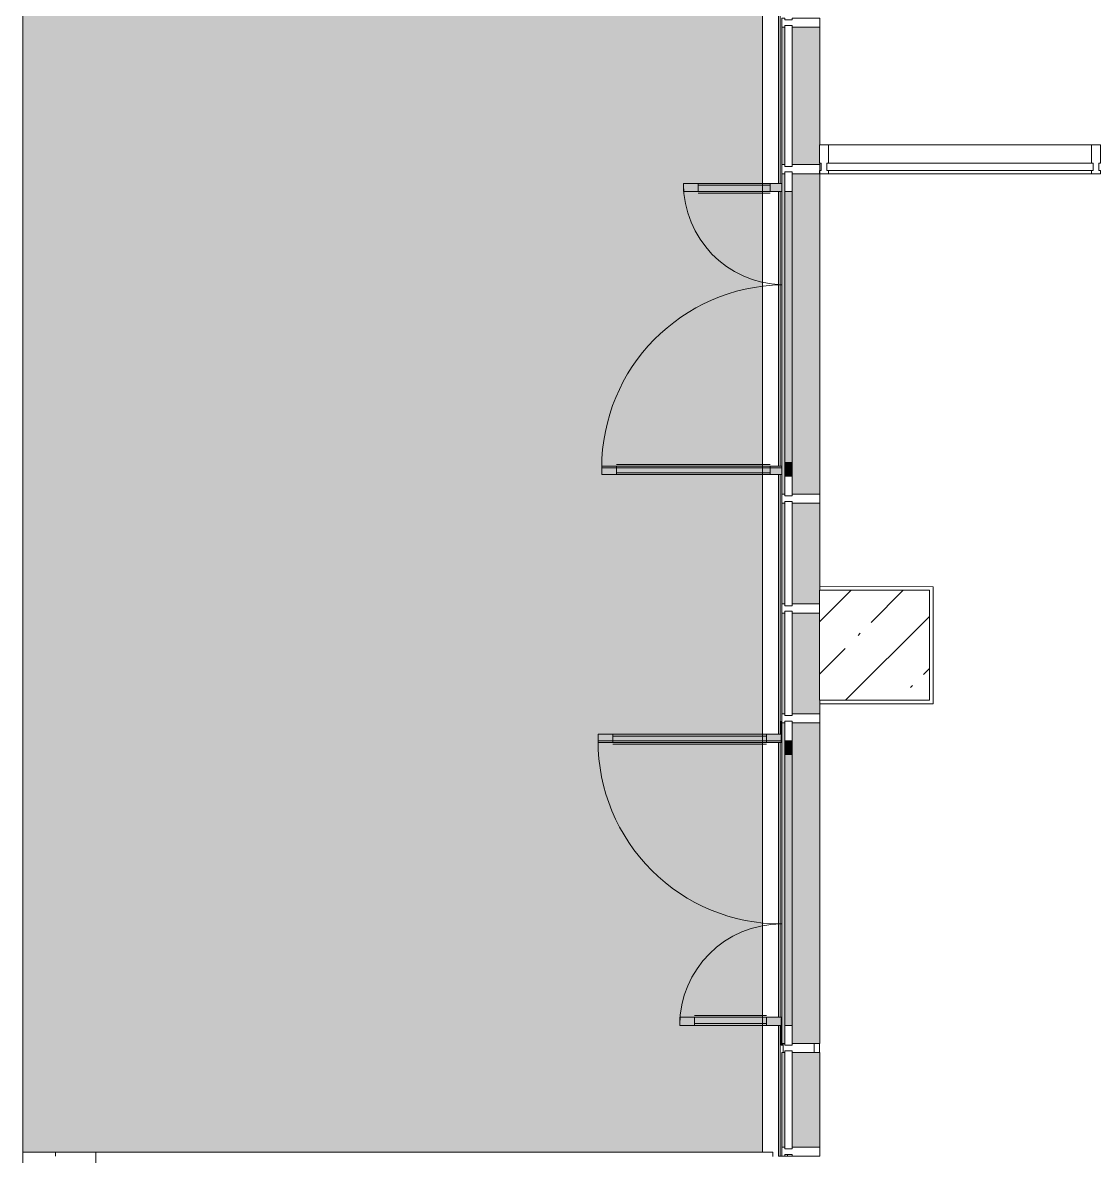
# Model space of a CAD drawing. Header units: millimetres. Extents: x 81671 to 282875, y -8553 to 29000.
# Drawn here: x 147469 to 153320, y 15358 to 21550 of the extents above; entities that cross this region are included whole.
import ezdxf

# ---------------------------------------------------------------- set-up
doc = ezdxf.new("R2010")
doc.units = ezdxf.units.MM
doc.linetypes.add('200_ШТРИХ__ш1_п0_6_', pattern=[800, 500, -300])
for name, color, linetype, lineweight in [('A-DETL-2', 7, 'Continuous', 5), ('A-DETL-MBND-1', 7, '200_ШТРИХ__ш1_п0_6_', 9), ('A-GLAZ-CURT-2', 7, 'Continuous', 5), ('A-GLAZ-CWMG-2', 7, 'Continuous', 5), ('A-WALL-4', 7, 'Continuous', 5), ('S-COLS-2', 7, 'Continuous', 5), ('Оси', 7, 'Continuous', 9)]:
    doc.layers.add(name, color=color, linetype=linetype, lineweight=lineweight)
doc.layers.add('A-DETL-GENF-3', color=7, linetype='Continuous', lineweight=9, true_color=0xc0c0c0, transparency=0.4)
for name, color, linetype, lineweight, true_color in [('A-DETL-GENF-4', 7, 'Continuous', 5, 0xaaaaaa), ('A-DETL-GENF-5', 7, 'Continuous', 5, 0xe2e2e2), ('A-DOOR-6', 7, 'Continuous', 5, 0xaaaaaa), ('A-FLOR-3', 7, 'Continuous', 5, 0xaaaaaa), ('A-GLAZ-CWMG-3', 7, 'Continuous', 5, 0x383e42)]:
    doc.layers.add(name, color=color, linetype=linetype, lineweight=lineweight, true_color=true_color)

# ---------------------------------------------------------------- blocks, each defined once
blk = doc.blocks.new('Системная панель - Стекло - 40мм-23998915-1_4_3_птичка')
at = {"layer": 'A-GLAZ-CURT-2'}
for p, q in [((268.5, 40), (-268.5, 40)), ((-268.5, 40), (-268.5, 0)), ((-268.5, 0), (268.5, 0)), ((268.5, 0), (268.5, 40))]:
    blk.add_line(p, q, dxfattribs=at)
blk = doc.blocks.new('Прямоугольный импост - Импост структурный с накладкой - 190мм-23188488-1_4_3_птичка')
at = {"layer": 'A-GLAZ-CWMG-2'}
for p, q in [((-50, 0), (-50, 17)), ((-50, 17), (0, 17)), ((-40, 0), (-50, 0)), ((-40, -40), (-40, 0)), ((0, 0), (-10, 0)), ((-10, 0), (-10, -40)), ((0, 17), (0, 0)), ((-50, -190), (-50, -40)), ((-50, -40), (-40, -40)), ((-10, -40), (0, -40)), ((0, -40), (0, -190)), ((0, -190), (-50, -190))]:
    blk.add_line(p, q, dxfattribs=at)
blk = doc.blocks.new('Прямоугольный импост - Импост структурный с накладкой - 190мм-23190188-1_4_3_птичка')
at = {"layer": 'A-GLAZ-CWMG-3'}
for points in [[(3861.1, 15408.1), (3871.1, 15408.1), (3871.1, 15925.1), (3854.1, 15925.1), (3854.1, 15408.1)], [(4031.1, 15408.1), (4061.1, 15408.1), (4060, 15925.1), (3911.1, 15925.1), (3911.1, 15408.1), (4006.1, 15408.1)]]:
    blk.add_hatch(color=256, dxfattribs=at).paths.add_polyline_path(points)
at = {"layer": 'A-GLAZ-CWMG-2'}
for p, q in [((3854.1, 15925.1), (3871.1, 15925.1)), ((3854.1, 15408.1), (3854.1, 15925.1)), ((4031.1, 15925.1), (4061.1, 15925.1)), ((4061.1, 15408.1), (4061.1, 15925.1))]:
    blk.add_line(p, q, dxfattribs=at)
blk = doc.blocks.new('Системная панель - Стекло - 40мм-23189506-1_4_3_птичка')
at = {"layer": 'A-GLAZ-CURT-2'}
for p, q in [((727.5, 40), (-727.5, 40)), ((-727.5, 40), (-727.5, 0)), ((-727.5, 0), (727.5, 0)), ((727.5, 0), (727.5, 40))]:
    blk.add_line(p, q, dxfattribs=at)
blk = doc.blocks.new('Прямоугольный импост - Импост структурный с накладкой - 160мм-19877847-1_4_3_птичка')
at = {"layer": 'A-GLAZ-CWMG-2'}
for p, q in [((0, 17), (-50, 17)), ((-50, 17), (-50, 0)), ((-50, 0), (-40, 0)), ((-40, 0), (-40, -40)), ((-10, -40), (-10, 0)), ((-10, 0), (0, 0)), ((0, 0), (0, 17)), ((-40, -40), (-50, -40)), ((-50, -40), (-50, -140)), ((0, -40), (-10, -40)), ((0, -140), (0, -40)), ((-50, -140), (0, -140))]:
    blk.add_line(p, q, dxfattribs=at)
blk = doc.blocks.new('Прямоугольный импост - Импост структурный с накладкой - 160мм-23189503-1_4_3_птичка')
at = {"layer": 'A-GLAZ-CWMG-2'}
for p, q in [((5545, 20882), (4110, 20882)), ((5545, 20725), (4110, 20725))]:
    blk.add_line(p, q, dxfattribs=at)
blk = doc.blocks.new('Прямоугольный импост - Импост структурный с накладкой - 190мм-23190275-1_4_3_птичка')
at = {"layer": 'A-GLAZ-CWMG-3'}
for points in [[(3854.1, 15975.1), (3871.1, 15975.1), (3871.1, 16750.1), (3854.1, 16750.1), (3854.1, 15982.1)], [(3871.1, 16073.1), (3911.1, 16073.1), (3910, 16750.1), (3871.1, 16750.1), (3871.1, 16091.2)], [(4031.1, 15975.1), (4061.1, 15975.1), (4060, 16750.1), (3911.1, 16750.1), (3911.1, 15975.1), (4006.1, 15975.1)]]:
    blk.add_hatch(color=256, dxfattribs=at).paths.add_polyline_path(points)
at = {"layer": 'A-GLAZ-CWMG-2'}
for p, q in [((3854.1, 15975.1), (3854.1, 16750.1)), ((3871.1, 16073.1), (3871.1, 16750.1)), ((3911.1, 16073.1), (3911.1, 16750.1)), ((4061.1, 15975.1), (4061.1, 16750.1)), ((3871.1, 15975.1), (3854.1, 15975.1)), ((4061.1, 15975.1), (4031.1, 15975.1))]:
    blk.add_line(p, q, dxfattribs=at)
blk = doc.blocks.new('Системная панель - Стекло - 40мм-23998919-1_4_3_птичка')
at = {"layer": 'A-GLAZ-CURT-2'}
for p, q in [((385, 40), (-385, 40)), ((-385, 40), (-385, 0)), ((385, 0), (385, 40)), ((-385, 0), (385, 0))]:
    blk.add_line(p, q, dxfattribs=at)
blk = doc.blocks.new('Прямоугольный импост - Импост структурный с накладкой - 190мм-23188961-1_4_3_птичка')
at = {"layer": 'A-GLAZ-CWMG-3'}
for points in [[(3854.1, 21150.1), (3871.1, 21150.1), (3871.1, 21525.1), (3854.1, 21525.1)], [(3911.1, 21150.1), (4061.1, 21150.1), (4060, 21525.1), (3911.1, 21525.1)]]:
    blk.add_hatch(color=256, dxfattribs=at).paths.add_polyline_path(points)
at = {"layer": 'A-GLAZ-CWMG-2'}
for p, q in [((3854.1, 21150.1), (3854.1, 21525.1)), ((4061.1, 21150.1), (4061.1, 21525.1))]:
    blk.add_line(p, q, dxfattribs=at)
blk = doc.blocks.new('Прямоугольный импост - Импост структурный с накладкой - 190мм-22862219-1_4_3_птичка')
at = {"layer": 'A-GLAZ-CWMG-2'}
for p, q in [((-25, 0), (-25, 17)), ((-25, 17), (25, 17)), ((-15, 0), (-25, 0)), ((-15, -40), (-15, 0)), ((25, 0), (15, 0)), ((15, 0), (15, -40)), ((25, 17), (25, 0)), ((-25, -190), (-25, -40)), ((-25, -40), (-15, -40)), ((15, -40), (25, -40)), ((25, -40), (25, -190)), ((25, -190), (-25, -190))]:
    blk.add_line(p, q, dxfattribs=at)
blk = doc.blocks.new('Прямоугольный импост - Импост структурный с накладкой - 190мм-23190277-1_4_3_птичка')
at = {"layer": 'A-GLAZ-CWMG-3'}
for points in [[(3871.1, 19950.1), (3871.1, 20725.1), (3854.1, 20725.1), (3854.1, 19950.1), (3861.1, 19950.1)], [(4006.1, 19950.1), (4061.1, 19950.1), (4060, 20725.1), (3911.1, 20725), (3911.1, 19950.1)], [(3871.1, 19950.1), (3911.1, 19950.1), (3910, 20627.1), (3871.1, 20627.1), (3871.1, 20199.5)]]:
    blk.add_hatch(color=256, dxfattribs=at).paths.add_polyline_path(points)
at = {"layer": 'A-GLAZ-CWMG-2'}
for p, q in [((3854.1, 19950.1), (3854.1, 20725.1)), ((4061.1, 19950.1), (4061.1, 20725.1)), ((3871.1, 19950.1), (3871.1, 20627.1)), ((3911.1, 19950.1), (3911.1, 20627.1))]:
    blk.add_line(p, q, dxfattribs=at)
blk = doc.blocks.new('Прямоугольный импост - Импост структурный с накладкой - 190мм-23188962-1_4_3_птичка')
at = {"layer": 'A-GLAZ-CWMG-3'}
for points in [[(3861.1, 20775.1), (3871.1, 20775.1), (3871.1, 21150.1), (3854.1, 21150.1), (3854.1, 20775.1)], [(4061.1, 20775.1), (4060, 21150.1), (3911.1, 21150.1), (3911.1, 20775.1), (4060, 20775.1)]]:
    blk.add_hatch(color=256, dxfattribs=at).paths.add_polyline_path(points)
at = {"layer": 'A-GLAZ-CWMG-2'}
for p, q in [((3854.1, 20775.1), (3854.1, 21150.1)), ((4061.1, 20882), (4061.1, 21150.1)), ((4061.1, 20775.1), (4061.1, 20782))]:
    blk.add_line(p, q, dxfattribs=at)
blk = doc.blocks.new('Прямоугольный импост - Импост структурный с накладкой - 190мм-V85-1_4_3_птичка')
at = {"layer": 'A-GLAZ-CWMG-2'}
for p, q in [((-25, 0), (-25, 17)), ((-25, 17), (25, 17)), ((-15, 0), (-25, 0)), ((-15, -40), (-15, 0)), ((25, 17), (25, 0)), ((-25, -190), (-25, -40)), ((-25, -40), (-15, -40)), ((25, -40), (25, -190)), ((25, -190), (-25, -190))]:
    blk.add_line(p, q, dxfattribs=at)
blk = doc.blocks.new('Прямоугольный импост - Импост структурный с накладкой - 160мм-19877843-1_4_3_птичка')
at = {"layer": 'A-GLAZ-CWMG-2'}
for p, q in [((-25, 0), (-25, 17)), ((-25, 17), (25, 17)), ((-15, 0), (-25, 0)), ((-15, -40), (-15, 0)), ((25, 0), (15, 0)), ((15, 0), (15, -40)), ((25, 17), (25, 0)), ((-25, -140), (-25, -40)), ((-25, -40), (-15, -40)), ((15, -40), (25, -40)), ((25, -40), (25, -140)), ((25, -140), (-25, -140))]:
    blk.add_line(p, q, dxfattribs=at)
blk = doc.blocks.new('BSC_Колонна _Прямоугольная - 600х600-17858062-1_4_3_птичка')
at = {"layer": 'S-COLS-2'}
h = blk.add_hatch(dxfattribs=at)
h.set_pattern_fill('FP_192', color=256, style=0, pattern_type=2)
h.set_pattern_definition([(45, (-4360, -18150), (-285.123, 285.123), []), (45, (-4074.88, -18150), (-285.123, 285.123), [504.031, -100.806, 16.764, -84.042])])
h.paths.add_polyline_path([(-151.3, -300), (300, -300), (300, 300), (-300, 300), (-300, -300)])
for p, q in [((300, 300), (-300, 300)), ((-300, 300), (-300, -300)), ((300, -300), (300, 300)), ((-300, -300), (300, -300))]:
    blk.add_line(p, q, dxfattribs=at)
blk = doc.blocks.new('Прямоугольный импост - Импост структурный с накладкой - 170мм-23186685-1_4_3_птичка')
at = {"layer": 'A-GLAZ-CWMG-2'}
for p, q in [((3836.1, 27150.1), (3846.1, 27150.1)), ((3836.1, 20672.1), (3836.1, 27150.1)), ((3846.1, 27150.1), (3854.1, 27150.1)), ((3846.1, 20672.1), (3846.1, 27150.1)), ((3886.1, 27140.1), (3886.1, 27150)), ((3836.1, 19127.1), (3836.1, 20627.1)), ((3846.1, 19127.1), (3846.1, 20627.1)), ((3836.1, 17663.1), (3836.1, 19082.1)), ((3846.1, 17663.1), (3846.1, 19082.1)), ((3836.1, 16118.1), (3836.1, 17618.1)), ((3846.1, 16118.1), (3846.1, 17618.1)), ((3836.1, 15358.1), (3836.1, 16073.1)), ((3846.1, 15358.1), (3846.1, 16073.1)), ((3846.1, 15358.1), (3836.1, 15358.1)), ((3854.1, 15358.1), (3846.1, 15358.1)), ((3886.1, 15358.1), (3871.1, 15358.1)), ((3886.1, 15358.1), (3886.1, 15368.1)), ((3911.1, 15358.1), (3886.1, 15358.1))]:
    blk.add_line(p, q, dxfattribs=at)
blk = doc.blocks.new('Прямоугольный импост - Импост структурный с накладкой - 190мм-23933667-1_4_3_птичка')
at = {"layer": 'A-GLAZ-CWMG-3'}
for points in [[(3861.1, 19150.1), (3871.1, 19150.1), (3871.1, 19950.1), (3854.1, 19950.1), (3854.1, 19150.1)], [(3886.1, 19150.1), (3911.1, 19150.1), (3910, 19950.1), (3871.1, 19950.1), (3871.1, 19150.1)], [(4031.1, 19150.1), (4061.1, 19150.1), (4060, 19950.1), (3911.1, 19950.1), (3911.1, 19150.1), (4006.1, 19150.1)]]:
    blk.add_hatch(color=256, dxfattribs=at).paths.add_polyline_path(points)
at = {"layer": 'A-GLAZ-CWMG-2'}
for p, q in [((3854.1, 19150.1), (3854.1, 19950.1)), ((3871.1, 19150.1), (3871.1, 19950.1)), ((3911.1, 19150.1), (3911.1, 19950.1)), ((4061.1, 19150.1), (4061.1, 19950.1))]:
    blk.add_line(p, q, dxfattribs=at)
blk = doc.blocks.new('Прямоугольный импост - Импост структурный с накладкой - 170мм-22968247-1_4_3_птичка')
at = {"layer": 'A-GLAZ-CWMG-2'}
for p, q in [((-25, 0), (-25, 10)), ((-25, 10), (25, 10)), ((25, 0), (15, 0)), ((15, 0), (15, -40)), ((25, 10), (25, 0)), ((-25, -160), (-25, -40)), ((15, -40), (25, -40)), ((25, -40), (25, -160)), ((25, -160), (-25, -160))]:
    blk.add_line(p, q, dxfattribs=at)
blk = doc.blocks.new('Прямоугольный импост - Импост структурный с накладкой - 170мм-23186686-1_4_3_птичка')
at = {"layer": 'A-GLAZ-CWMG-2'}
for p, q in [((4031.1, 27100.1), (4031.1, 26375.1)), ((3886.1, 15358.1), (3871.1, 15358.1))]:
    blk.add_line(p, q, dxfattribs=at)
blk = doc.blocks.new('Дверь_Витражная_СКБ_2Ст - ВН-1_ ДВН_ДАО_Главный вход_1800 в свету 3-31912953-1_4_3_птичка')
at = {"layer": 'A-DETL-GENF-5'}
for points in [[(-777, -17), (-822, -17), (-822, -554), (-777, -554), (-777, -25)], [(768, -17), (723, -17), (723, -1000), (768, -1000), (768, -25)]]:
    blk.add_hatch(color=256, dxfattribs=at).paths.add_polyline_path(points)
at = {"layer": 'A-DETL-GENF-4'}
for p, q in [((732, 40), (732, 0)), ((732, 40), (732, 0)), ((-822, -554), (-822, -17)), ((-822, -17), (-822, -554)), ((-777, -554), (-777, -17)), ((-777, -554), (-777, -17)), ((723, -1000), (723, -17)), ((723, -17), (723, -1000)), ((768, -1000), (768, -17)), ((768, -1000), (768, -17)), ((-822, -80), (-777, -80)), ((-812, -474), (-812, -80)), ((-768, -474), (-768, -80)), ((714, -920), (714, -80)), ((768, -80), (723, -80)), ((758, -920), (758, -80)), ((-822, -474), (-777, -474)), ((-822, -554), (-777, -554)), ((-822, -554), (-777, -554)), ((768, -920), (723, -920)), ((768, -1000), (723, -1000)), ((723, -1000), (768, -1000))]:
    blk.add_line(p, q, dxfattribs=at)
at = {"layer": 'A-DOOR-6'}
for p, q in [((-885, 40), (-777, 40)), ((-885, 0), (-885, 40)), ((-777, 40), (-777, 0)), ((777, 40), (885, 40)), ((777, 0), (777, 40)), ((885, 40), (885, 0)), ((-777, 0), (-885, 0)), ((-822, -554), (-822, -17)), ((732, -1000), (732, -17)), ((885, 0), (777, 0))]:
    blk.add_line(p, q, dxfattribs=at)
for centre, radius, start, end in [((-822, 0), 554, 270, 358.19581), ((732, 0), 1000, 180.98524, 270)]:
    blk.add_arc(centre, radius, start, end, dxfattribs=at)
blk = doc.blocks.new('Системная панель - Стекло - 40мм-V180-1_4_3_птичка')
at = {"layer": 'A-GLAZ-CURT-2'}
for p, q in [((285, 40), (-285, 40)), ((-285, 40), (-285, 0)), ((-285, 0), (285, 0)), ((285, 0), (285, 40))]:
    blk.add_line(p, q, dxfattribs=at)
blk = doc.blocks.new('Прямоугольный импост - Импост структурный с накладкой - 190мм-V181-1_4_3_птичка')
at = {"layer": 'A-GLAZ-CWMG-3'}
for points in [[(3861.1, 17775.1), (3871.1, 17775.1), (3871.1, 18325.1), (3854.1, 18325.1), (3854.1, 17775.1)], [(4060, 17775.1), (4061.1, 17775.1), (4060, 18325.1), (3911.1, 18325.1), (3911.1, 17775.1), (4031.1, 17775.1)]]:
    blk.add_hatch(color=256, dxfattribs=at).paths.add_polyline_path(points)
at = {"layer": 'A-GLAZ-CWMG-2'}
for p, q in [((3854.1, 17775.1), (3854.1, 18325.1)), ((4061.1, 17775.1), (4061.1, 17850))]:
    blk.add_line(p, q, dxfattribs=at)
blk = doc.blocks.new('Прямоугольный импост - Импост структурный с накладкой - 190мм-V182-1_4_3_птичка')
at = {"layer": 'A-GLAZ-CWMG-2'}
for p, q in [((-25, 0), (-25, 17)), ((-25, 17), (25, 17)), ((-15, 0), (-25, 0)), ((-15, -40), (-15, 0)), ((25, 0), (15, 0)), ((15, 0), (15, -40)), ((25, 17), (25, 0)), ((-25, -188.9), (-25, -40)), ((-25, -40), (-15, -40)), ((15, -40), (25, -40)), ((25, -40), (25, -188.9))]:
    blk.add_line(p, q, dxfattribs=at)
blk = doc.blocks.new('Дверь_Витражная_СКБ_2Ст - ВН-1_ ДВН_ДАО_Главный вход_1800 в свету 4-31912968-1_4_3_птичка')
at = {"layer": 'A-DETL-GENF-5'}
h = blk.add_hatch(color=256, dxfattribs=at)
h.paths.add_polyline_path([(875, -10), (885, 0), (875, 0)])
h.paths.add_polyline_path([(885, -10), (875, -10), (875, -17), (885, -17)])
for points in [[(-777, -20), (-777, -17), (-873.2, -20)], [(-768, -25), (-768, -20), (-813, -25), (-813, -1020), (-768, -1020), (-768, -35)], [(777, -20), (732, -25), (732, -574), (777, -574), (777, -25)]]:
    blk.add_hatch(color=256, dxfattribs=at).paths.add_polyline_path(points)
at = {"layer": 'A-DETL-GENF-4'}
for p, q in [((-777, -20), (-885, -20)), ((-885, -20), (-777, -20)), ((-768, -20), (-813, -20)), ((-813, -1020), (-813, -20)), ((-768, -20), (-813, -20)), ((-813, -20), (-813, -1020)), ((-768, -1020), (-768, -20)), ((-768, -1020), (-768, -20)), ((732, -20), (777, -20)), ((732, -574), (732, -20)), ((732, -20), (732, -574)), ((777, -20), (732, -20)), ((777, -574), (777, -20)), ((777, -574), (777, -20)), ((777, -20), (885, -20)), ((777, -20), (885, -20)), ((885, -20), (885, -10)), ((885, -20), (885, -10)), ((-813, -100), (-768, -100)), ((-803, -940), (-803, -100)), ((-759, -940), (-759, -100)), ((723, -494), (723, -100)), ((777, -100), (732, -100)), ((767, -494), (767, -100)), ((777, -494), (732, -494)), ((777, -574), (732, -574)), ((732, -574), (777, -574)), ((-813, -940), (-768, -940)), ((-813, -1020), (-768, -1020)), ((-813, -1020), (-768, -1020))]:
    blk.add_line(p, q, dxfattribs=at)
at = {"layer": 'A-DOOR-6'}
for p, q in [((-885, 40), (-777, 40)), ((-885, 0), (-885, 40)), ((-777, 40), (-777, 0)), ((777, 40), (885, 40)), ((777, 0), (777, 40)), ((885, 40), (885, 0)), ((-777, 0), (-885, 0)), ((-777, -1020), (-777, -20)), ((885, 0), (777, 0)), ((777, -574), (777, -20))]:
    blk.add_line(p, q, dxfattribs=at)
for centre, radius, start, end in [((-777, -20), 1000, 270, 0), ((777, -20), 554, 180, 270)]:
    blk.add_arc(centre, radius, start, end, dxfattribs=at)
blk = doc.blocks.new('Прямоугольный импост - Импост структурный с накладкой - 190мм-23933759-1_4_3_птичка')
at = {"layer": 'A-GLAZ-CWMG-3'}
for points in [[(3861.1, 17550.1), (3871.1, 17550.1), (3871.1, 17725.1), (3854.1, 17725.1), (3854.1, 17550.1)], [(4031.1, 17550.1), (4061.1, 17550.1), (4060, 17725.1), (3911.1, 17725.1), (3911.1, 17550.1), (4006.1, 17550.1)], [(3911.1, 17550.1), (3910, 17627.1), (3871.1, 17627.1), (3871.1, 17550.1), (3910, 17550.1)]]:
    blk.add_hatch(color=256, dxfattribs=at).paths.add_polyline_path(points)
at = {"layer": 'A-GLAZ-CWMG-2'}
for p, q in [((3854.1, 17550.1), (3854.1, 17725.1)), ((4061.1, 17550.1), (4061.1, 17725.1)), ((3871.1, 17550.1), (3871.1, 17627.1)), ((3911.1, 17550.1), (3911.1, 17627.1))]:
    blk.add_line(p, q, dxfattribs=at)
blk = doc.blocks.new('Прямоугольный импост - Импост структурный с накладкой - 190мм-23933741-1_4_3_птичка')
at = {"layer": 'A-GLAZ-CWMG-2'}
for p, q in [((-25, 0), (-25, 17)), ((-25, 17), (25, 17)), ((-15, 0), (-25, 0)), ((-15, -40), (-15, 0)), ((25, 17), (25, 0)), ((-25, -190), (-25, -40)), ((-25, -40), (-15, -40)), ((25, -40), (25, -190)), ((25, -190), (-25, -190))]:
    blk.add_line(p, q, dxfattribs=at)
blk = doc.blocks.new('Системная панель - Стекло - 40мм-V188-1_4_3_птичка')
at = {"layer": 'A-GLAZ-CURT-2'}
for p, q in [((285, 40), (-285, 40)), ((-285, 40), (-285, 0)), ((-285, 0), (285, 0)), ((285, 0), (285, 40))]:
    blk.add_line(p, q, dxfattribs=at)
blk = doc.blocks.new('Прямоугольный импост - Импост структурный с накладкой - 190мм-V189-1_4_3_птичка')
at = {"layer": 'A-GLAZ-CWMG-3'}
for points in [[(3861.1, 18375.1), (3871.1, 18375.1), (3871.1, 18925.1), (3854.1, 18925.1), (3854.1, 18375.1)], [(4060, 18375.1), (4060, 18925.1), (3911.1, 18925.1), (3911.1, 18375.1), (4031.1, 18375.1)]]:
    blk.add_hatch(color=256, dxfattribs=at).paths.add_polyline_path(points)
at = {"layer": 'A-GLAZ-CWMG-2'}
for p, q in [((3854.1, 18375.1), (3854.1, 18925.1)), ((4061.1, 18450), (4061.1, 18925.1))]:
    blk.add_line(p, q, dxfattribs=at)
blk = doc.blocks.new('Прямоугольный импост - Импост структурный с накладкой - 190мм-V190-1_4_3_птичка')
at = {"layer": 'A-GLAZ-CWMG-2'}
for p, q in [((-25, 0), (-25, 17)), ((-25, 17), (25, 17)), ((25, 0), (15, 0)), ((15, 0), (15, -40)), ((25, 17), (25, 0)), ((-25, -190), (-25, -40)), ((15, -40), (25, -40)), ((25, -40), (25, -190)), ((25, -190), (-25, -190))]:
    blk.add_line(p, q, dxfattribs=at)
blk = doc.blocks.new('Прямоугольный импост - Импост структурный с накладкой - 190мм-23933668-1_4_3_птичка')
at = {"layer": 'A-GLAZ-CWMG-3'}
for points in [[(3871.1, 18975.1), (3871.1, 19150.1), (3854.1, 19150.1), (3854.1, 18975.1), (3861.1, 18975.1)], [(3910, 19073.1), (3911.1, 19073.1), (3910, 19150.1), (3871.1, 19150.1), (3871.1, 19073.1), (3886.1, 19073.1)], [(4060, 18975.1), (4061.1, 18975.1), (4060, 19150.1), (3911.1, 19150.1), (3911.1, 18975.1), (4031.1, 18975.1)]]:
    blk.add_hatch(color=256, dxfattribs=at).paths.add_polyline_path(points)
at = {"layer": 'A-GLAZ-CWMG-2'}
for p, q in [((3854.1, 18975.1), (3854.1, 19150.1)), ((3871.1, 19073.1), (3871.1, 19150.1)), ((3911.1, 19073.1), (3911.1, 19150.1)), ((4061.1, 18975.1), (4061.1, 19150.1))]:
    blk.add_line(p, q, dxfattribs=at)

msp = doc.modelspace()

# ---------------------------------------------------------------- hatches: boundary and pattern name
at = {"layer": 'A-DETL-GENF-3'}
msp.add_hatch(color=256, dxfattribs=at).paths.add_polyline_path([(147469.1, 15380), (151508.2, 15380), (151508.2, 16073.1), (151056.2, 16073.1), (151056.2, 16118.1), (151508.2, 16118.1), (151508.2, 17618.1), (150610.2, 17618.1), (150610.2, 17663.1), (151508.2, 17663.1), (151508.2, 19082.1), (150630.2, 19082.1), (150630.2, 19127.1), (151508.2, 19127.1), (151508.2, 20627.1), (151076.2, 20627.1), (151076.2, 20672.1), (151508.2, 20672.1), (151508.2, 27252), (147469.1, 27252), (147469.1, 19612.6)])

# ---------------------------------------------------------------- linework, layer by layer
at = {"layer": 'A-DETL-2'}
for p, q in [((147469.1, 27252), (147469.1, 15380)), ((151508.2, 15380), (151508.2, 27252)), ((147469.1, 15380), (151508.2, 15380))]:
    msp.add_line(p, q, dxfattribs=at)
at = {"layer": 'A-DETL-MBND-1'}
msp.add_line((151819.1, 15975.1), (151819.1, 15925.1), dxfattribs=at)
at = {"layer": 'A-FLOR-3'}
for p, q in [((151820.2, 18470.3), (152439.1, 18469.2)), ((152439.1, 18469.2), (152439.1, 17830)), ((152439.1, 17830), (151820.2, 17830)), ((151819.1, 15975.1), (151819.1, 15925.1))]:
    msp.add_line(p, q, dxfattribs=at)
at = {"layer": 'A-WALL-4'}
for p, q in [((147469.1, 7205), (147469.1, 15380)), ((147469.1, 15380), (151564.1, 15380)), ((147649.1, 15380), (147649.1, 15358)), ((151564.1, 15357.7), (151564.1, 15380))]:
    msp.add_line(p, q, dxfattribs=at)
at = {"layer": 'Оси'}
msp.add_line((147869.1, 5439), (147869.1, 15380), dxfattribs=at)

# ---------------------------------------------------------------- block references
at = {"layer": 'A-DOOR-6', "rotation": 269.9999999999999}
for name, p in [('Дверь_Витражная_СКБ_2Ст - ВН-1_ ДВН_ДАО_Главный вход_1800 в свету 3-31912953-1_4_3_птичка', (151630.2, 19850.1)), ('Дверь_Витражная_СКБ_2Ст - ВН-1_ ДВН_ДАО_Главный вход_1800 в свету 4-31912968-1_4_3_птичка', (151630.2, 16850.1))]:
    msp.add_blockref(name, p, dxfattribs=at)
at = {"layer": 'A-GLAZ-CURT-2', "rotation": 269.9999999999999}
for name, p in [('Системная панель - Стекло - 40мм-23998919-1_4_3_птичка', (151630.2, 21150.1)), ('Системная панель - Стекло - 40мм-V188-1_4_3_птичка', (151630.2, 18650.1)), ('Системная панель - Стекло - 40мм-V180-1_4_3_птичка', (151630.2, 18050.1)), ('Системная панель - Стекло - 40мм-23998915-1_4_3_птичка', (151630.2, 15666.6))]:
    msp.add_blockref(name, p, dxfattribs=at)
at = {"layer": 'A-GLAZ-CURT-2'}
msp.add_blockref('Системная панель - Стекло - 40мм-23189506-1_4_3_птичка', (152586.6, 20742), dxfattribs=at)
at = {"layer": 'A-GLAZ-CWMG-2'}
for name, p in [('Прямоугольный импост - Импост структурный с накладкой - 170мм-23186685-1_4_3_птичка', (147759.1, 0)), ('Прямоугольный импост - Импост структурный с накладкой - 170мм-23186686-1_4_3_птичка', (147759.1, 0)), ('Прямоугольный импост - Импост структурный с накладкой - 190мм-23188961-1_4_3_птичка', (147759.1, 0)), ('Прямоугольный импост - Импост структурный с накладкой - 190мм-23188962-1_4_3_птичка', (147759.1, 0)), ('Прямоугольный импост - Импост структурный с накладкой - 160мм-23189503-1_4_3_птичка', (147759.1, 0)), ('Прямоугольный импост - Импост структурный с накладкой - 190мм-23190277-1_4_3_птичка', (147759.1, 0)), ('Прямоугольный импост - Импост структурный с накладкой - 190мм-23933667-1_4_3_птичка', (147759.1, 0)), ('Прямоугольный импост - Импост структурный с накладкой - 190мм-23933668-1_4_3_птичка', (147759.1, 0)), ('Прямоугольный импост - Импост структурный с накладкой - 190мм-V189-1_4_3_птичка', (147759.1, 0)), ('Прямоугольный импост - Импост структурный с накладкой - 190мм-V181-1_4_3_птичка', (147759.1, 0)), ('Прямоугольный импост - Импост структурный с накладкой - 190мм-23933759-1_4_3_птичка', (147759.1, 0)), ('Прямоугольный импост - Импост структурный с накладкой - 190мм-23933667-1_4_3_птичка', (147759.1, -2400)), ('Прямоугольный импост - Импост структурный с накладкой - 190мм-23190275-1_4_3_птичка', (147759.1, 0)), ('Прямоугольный импост - Импост структурный с накладкой - 190мм-23190188-1_4_3_птичка', (147759.1, 0))]:
    msp.add_blockref(name, p, dxfattribs=at)
at = {"layer": 'A-GLAZ-CWMG-2', "extrusion": (0, 0, -1)}
for name, p, rotation in [('Прямоугольный импост - Импост структурный с накладкой - 190мм-22862219-1_4_3_птичка', (-151630.2, 21550.1), 270.0000000000001), ('Прямоугольный импост - Импост структурный с накладкой - 160мм-19877843-1_4_3_птичка', (-153329.1, 20742), 180), ('Прямоугольный импост - Импост структурный с накладкой - 190мм-V85-1_4_3_птичка', (-151630.2, 20750.1), 270.0000000000001), ('Прямоугольный импост - Импост структурный с накладкой - 190мм-V190-1_4_3_птичка', (-151630.2, 18950.1), 270.0000000000001), ('Прямоугольный импост - Импост структурный с накладкой - 190мм-V182-1_4_3_птичка', (-151630.2, 18350.1), 270.0000000000001), ('Прямоугольный импост - Импост структурный с накладкой - 190мм-23933741-1_4_3_птичка', (-151630.2, 17750.1), 270.0000000000001), ('Прямоугольный импост - Импост структурный с накладкой - 170мм-22968247-1_4_3_птичка', (-151630.2, 15950.1), 270.0000000000001), ('Прямоугольный импост - Импост структурный с накладкой - 190мм-23188488-1_4_3_птичка', (-151630.2, 15358.1), 270.0000000000001)]:
    msp.add_blockref(name, p, dxfattribs=dict(at, rotation=rotation))
at = {"layer": 'A-GLAZ-CWMG-2', "rotation": 180}
msp.add_blockref('Прямоугольный импост - Импост структурный с накладкой - 160мм-19877847-1_4_3_птичка', (151819.1, 20742), dxfattribs=at)
at = {"layer": 'S-COLS-2'}
msp.add_blockref('BSC_Колонна _Прямоугольная - 600х600-17858062-1_4_3_птичка', (152119.1, 18150), dxfattribs=at)

doc.saveas('drawing.dxf')
